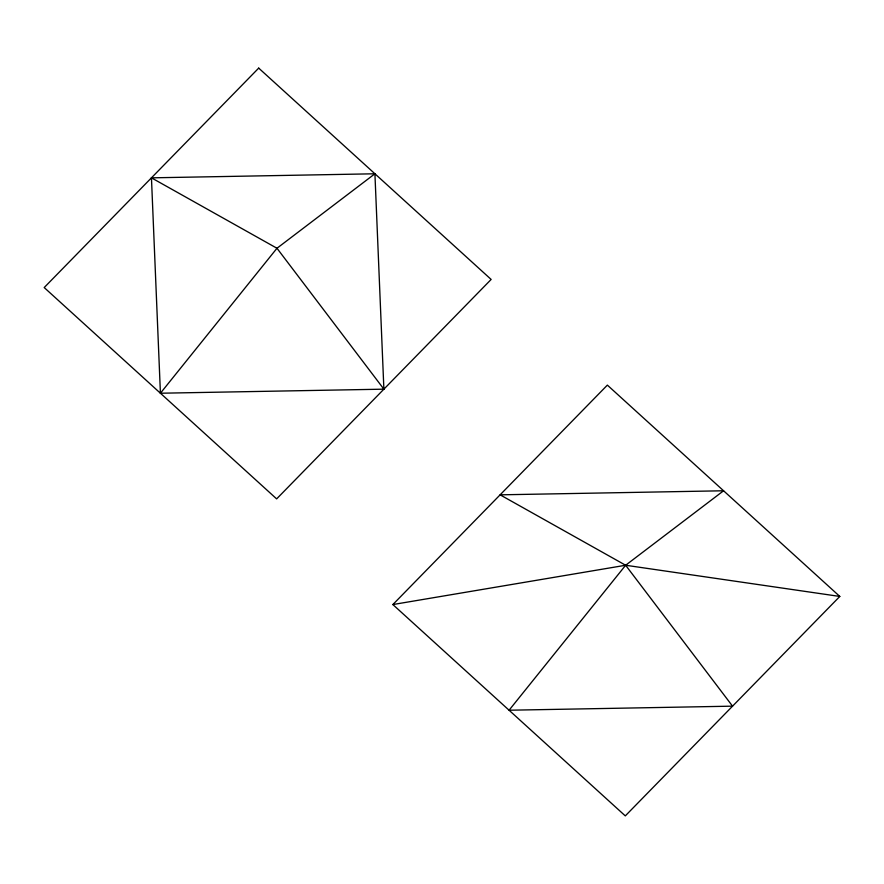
<?xml version="1.0" encoding="UTF-8"?>
<svg xmlns="http://www.w3.org/2000/svg" width="884" height="884" viewBox="0 0 884 884"><rect width="100%" height="100%" fill="white"/><g stroke="black" fill="none" stroke-linecap="round" stroke-linejoin="round"><path stroke-width="1.33" d="M160.424 393.225L276.979 248.26L374.915 173.783L383.888 389.17L160.424 393.225L151.451 177.839L374.915 173.783M392.861 604.557L607.363 385.115L839.8 596.446L625.297 815.888L392.861 604.557L625.64 565.252L839.8 596.446M151.451 177.839L276.979 248.26L383.888 389.17M625.64 565.252L509.085 710.217L732.549 706.161L625.64 565.252L500.112 494.83L723.576 490.775L625.64 565.252M258.703 68.112L44.2 287.554L276.637 498.885L491.139 279.443L258.703 68.112"/></g></svg>
